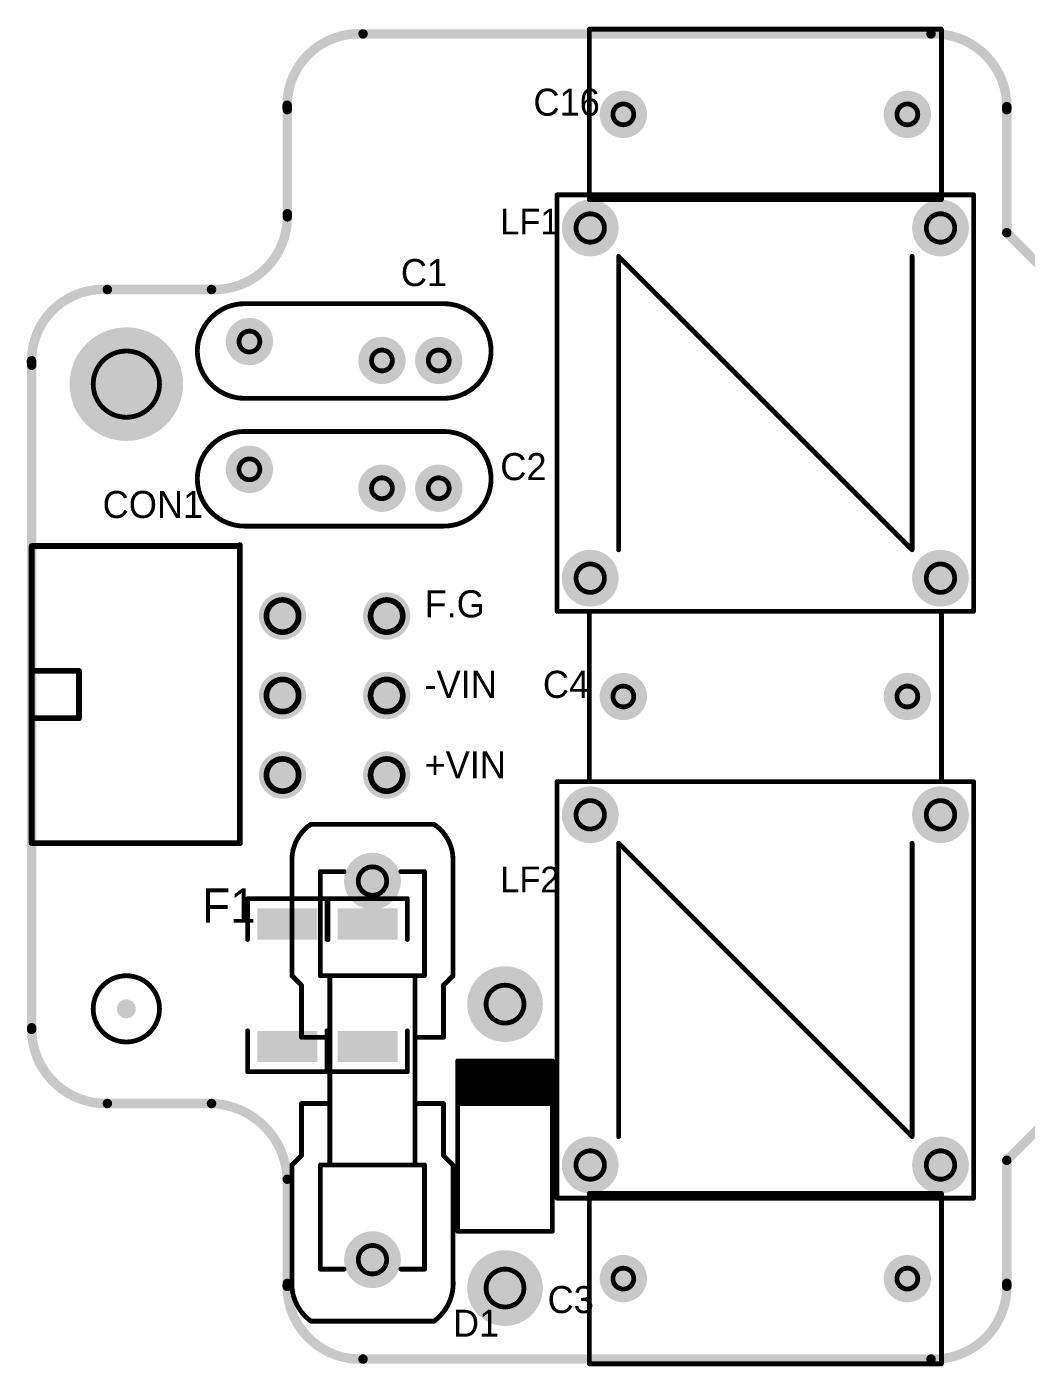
# Model space of a CAD drawing. Extents: x 0 to 220, y 0 to 70.
# Drawn here: x -0.3 to 52.5, y -0.4 to 70.4 of the extents above; entities that cross this region are included whole.
import ezdxf
from ezdxf.enums import TextEntityAlignment as Align

# ---------------------------------------------------------------- set-up
doc = ezdxf.new("R2010")
doc.units = 0
doc.header["$MEASUREMENT"] = 0
for name, color, linetype in [('BOARD_OUTLINE', 1, 'Continuous'), ('COMP_OUTLINE_TOP', 4, 'Continuous'), ('PADLAYER_BOTTOM', 6, 'Continuous'), ('PADLAYER_TOP', 5, 'Continuous'), ('TEXT_1', 3, 'Continuous'), ('TOOL_TOP', 7, 'Continuous')]:
    doc.layers.add(name, color=color, linetype=linetype)

msp = doc.modelspace()

# ---------------------------------------------------------------- linework, layer by layer
at = {"layer": 'BOARD_OUTLINE', "const_width": 0.5}
for points in [[(13.49276, 66.23365, -0.432479), (17.5, 70)], [(17.5, 70), (47.5, 70, -0.426536)], [(47.5, 70, -0.426536), (51.50337, 66.1609, -0.010472)], [(13.5, 66, -0.015491), (13.49276, 66.23365, -0.432479)], [(13.5, 60.5), (13.5, 66, -0.015491)], [(51.50337, 66.1609, -0.010472), (51.5, 66)], [(9.5, 56.5, 0.426536), (13.50337, 60.33909, 0.010472)], [(13.50337, 60.33909, 0.010472), (13.5, 60.5)], [(-0.00724, 52.73365, -0.432479), (4, 56.5)], [(4, 56.5), (9.5, 56.5, 0.426536)], [(0, 52.5, -0.01549), (-0.00724, 52.73365, -0.432479)], [(4, 13.5, -0.42036), (-0.00086, 17.41795)], [(9.5, 13.5), (4, 13.5, -0.42036)], [(13.5, 9.5, 0.396433), (9.5, 13.5)], [(51.5, 10.5), (51.5, 4, -0.010472)], [(13.5, 4), (13.5, 9.5, 0.396433)], [(13.49663, 3.83909, -0.010472), (13.5, 4)], [(51.5, 4, -0.010472), (51.50337, 3.83909, -0.426536)], [(17.5, 0, -0.426536), (13.49663, 3.83909, -0.010472)], [(51.50337, 3.83909, -0.426536), (47.5, 0)], [(47.5, 0), (17.5, 0, -0.426536)]]:
    msp.add_lwpolyline(points, format="xyb", dxfattribs=at)
at = {"layer": 'BOARD_OUTLINE', "const_width": 0.25}
for points in [[(17.375, 70, 1), (17.625, 70, 1)], [(17.375, 70, 1), (17.625, 70, 1)], [(47.375, 70, 1), (47.625, 70, 1)], [(47.375, 70, 1), (47.625, 70, 1)], [(13.36776, 66.23365, 1), (13.61776, 66.23365, 1)], [(13.36776, 66.23365, 1), (13.61776, 66.23365, 1)], [(13.375, 66, 1), (13.625, 66, 1)], [(13.375, 66, 1), (13.625, 66, 1)], [(51.375, 66, 1), (51.625, 66, 1)], [(51.375, 66, 1), (51.625, 66, 1)], [(51.37837, 66.1609, 1), (51.62837, 66.1609, 1)], [(51.37837, 66.1609, 1), (51.62837, 66.1609, 1)], [(13.375, 60.5, 1), (13.625, 60.5, 1)], [(13.375, 60.5, 1), (13.625, 60.5, 1)], [(13.37837, 60.33909, 1), (13.62837, 60.33909, 1)], [(13.37837, 60.33909, 1), (13.62837, 60.33909, 1)], [(51.375, 59.5, 1), (51.625, 59.5, 1)], [(51.375, 59.5, 1), (51.625, 59.5, 1)], [(3.875, 56.5, 1), (4.125, 56.5, 1)], [(3.875, 56.5, 1), (4.125, 56.5, 1)], [(9.375, 56.5, 1), (9.625, 56.5, 1)], [(9.375, 56.5, 1), (9.625, 56.5, 1)], [(-0.13224, 52.73365, 1), (0.11776, 52.73365, 1)], [(-0.13224, 52.73365, 1), (0.11776, 52.73365, 1)], [(-0.125, 52.5, 1), (0.125, 52.5, 1)], [(-0.125, 52.5, 1), (0.125, 52.5, 1)], [(-0.125, 17.5, 1), (0.125, 17.5, 1)], [(-0.125, 17.5, 1), (0.125, 17.5, 1)], [(-0.12586, 17.41795, 1), (0.12414, 17.41795, 1)], [(-0.12586, 17.41795, 1), (0.12414, 17.41795, 1)], [(3.875, 13.5, 1), (4.125, 13.5, 1)], [(3.875, 13.5, 1), (4.125, 13.5, 1)], [(9.375, 13.5, 1), (9.625, 13.5, 1)], [(9.375, 13.5, 1), (9.625, 13.5, 1)], [(51.375, 10.5, 1), (51.625, 10.5, 1)], [(51.375, 10.5, 1), (51.625, 10.5, 1)], [(13.375, 9.5, 1), (13.625, 9.5, 1)], [(13.375, 9.5, 1), (13.625, 9.5, 1)], [(13.375, 4, 1), (13.625, 4, 1)], [(13.375, 4, 1), (13.625, 4, 1)], [(51.375, 4, 1), (51.625, 4, 1)], [(51.375, 4, 1), (51.625, 4, 1)], [(13.37163, 3.83909, 1), (13.62163, 3.83909, 1)], [(13.37163, 3.83909, 1), (13.62163, 3.83909, 1)], [(51.37837, 3.83909, 1), (51.62837, 3.83909, 1)], [(51.37837, 3.83909, 1), (51.62837, 3.83909, 1)], [(17.375, 0, 1), (17.625, 0, 1)], [(17.375, 0, 1), (17.625, 0, 1)], [(47.375, 0, 1), (47.625, 0, 1)], [(47.375, 0, 1), (47.625, 0, 1)]]:
    msp.add_lwpolyline(points, format="xyb", close=True, dxfattribs=at)
at = {"layer": 'BOARD_OUTLINE', "const_width": 0.5}
for points in [[(51.5, 66), (51.5, 59.5)], [(51.5, 59.5), (54.5, 56.5)], [(0, 17.5), (0, 52.5)], [(-0.00086, 17.41795), (0, 17.5)], [(54.5, 13.5), (51.5, 10.5)]]:
    msp.add_lwpolyline(points, dxfattribs=at)
at = {"layer": 'COMP_OUTLINE_TOP'}
for points, const_width in [([(29.45, 70.24999), (48.05, 70.25)], 0.254), ([(29.45, 61.24999), (29.45, 70.24999)], 0.254), ([(48.05, 70.25), (48.05, 61.25)], 0.254), ([(27.75001, 61.50001), (27.75, 39.50001)], 0.254), ([(49.75001, 61.5), (27.75001, 61.50001)], 0.254), ([(49.75, 39.5), (49.75001, 61.5)], 0.254), ([(48.05, 61.25), (29.45, 61.24999)], 0.254), ([(31, 42.75001), (31.00001, 58.25001)], 0.254), ([(31.00001, 58.25001), (46.5, 42.75)], 0.254), ([(46.5, 42.75), (46.50001, 58.25)], 0.254), ([(21.75, 50.75), (11.25, 50.75)], 0.254), ([(21.75, 44), (11.25, 44)], 0.254), ([(11, 42.95), (0, 42.95)], 0.3), ([(0, 42.95), (0, 27.25)], 0.3), ([(11, 27.25), (11, 43)], 0.3), ([(27.75, 39.50001), (49.75, 39.5)], 0.254), ([(29.45, 30.5), (29.45, 39.5)], 0.254), ([(29.45, 39.5), (48.05, 39.5)], 0.254), ([(48.05, 39.5), (48.05, 30.5)], 0.254), ([(0, 33.85), (0, 36.35)], 0.3), ([(0, 36.35), (2.5, 36.35)], 0.3), ([(2.5, 36.35), (2.5, 33.85)], 0.3), ([(2.5, 33.85), (0, 33.85)], 0.3), ([(27.75001, 30.50001), (27.75, 8.50001)], 0.254), ([(49.75001, 30.5), (27.75001, 30.50001)], 0.254), ([(48.05, 30.5), (29.45, 30.5)], 0.254), ([(49.75, 8.5), (49.75001, 30.5)], 0.254), ([(0, 27.25), (11, 27.25)], 0.3), ([(31, 11.75001), (31.00001, 27.25001)], 0.254), ([(31.00001, 27.25001), (46.5, 11.75)], 0.254), ([(46.5, 11.75), (46.50001, 27.25)], 0.254), ([(13.75001, 26.25), (13.75001, 20.25)], 0.254), ([(16.50001, 25.75), (15.25001, 25.75)], 0.254), ([(15.25001, 25.75), (15.25001, 20.25)], 0.254), ([(20.75001, 25.75), (19.50001, 25.75)], 0.254), ([(20.75001, 20.25), (20.75001, 25.75)], 0.254), ([(11.4045, 22.163), (11.4045, 24.322)], 0.254), ([(11.4045, 24.322), (15.5955, 24.322)], 0.254), ([(15.5955, 24.322), (15.5955, 22.163)], 0.254), ([(15.6545, 22.163), (15.6545, 24.322)], 0.254), ([(15.6545, 24.322), (19.8455, 24.322)], 0.254), ([(19.8455, 24.322), (19.8455, 22.163)], 0.254), ([(13.75001, 20.25), (14.25, 19.75)], 0.254), ([(14.25, 19.75), (14.25, 17)], 0.254), ([(15.25001, 20.25), (15.75001, 20.25)], 0.254), ([(15.25001, 20.25), (20.75001, 20.25)], 0.254), ([(15.75001, 20.25), (15.75, 10.25)], 0.254), ([(20.25, 10.25), (20.25001, 20.25)], 0.254), ([(20.25001, 20.25), (20.75001, 20.25)], 0.254), ([(21.75, 19.75), (22.25001, 20.25)], 0.254), ([(21.75, 17), (21.75, 19.75)], 0.254), ([(11.4045, 17.337), (11.4045, 15.178)], 0.254), ([(14.25, 17), (15.75, 17)], 0.254), ([(15.5955, 15.178), (15.5955, 17.337)], 0.254), ([(15.6545, 17.337), (15.6545, 15.178)], 0.254), ([(19.8455, 15.178), (19.8455, 17.337)], 0.254), ([(20.25, 17), (21.75, 17)], 0.254), ([(22.5, 6.75), (22.5, 15.75)], 0.254), ([(22.5, 15.75), (27.5, 15.75)], 0.254), ([(22.5, 15.75), (22.5, 15.5)], 0.254), ([(27.5, 15.75), (22.5, 15.75)], 0.254), ([(22.5, 15.5), (27.5, 15.5)], 0.254), ([(22.5, 15.5), (22.5, 15.25)], 0.254), ([(27.5, 15.5), (22.5, 15.5)], 0.254), ([(27.5, 15.75), (27.5, 6.75)], 0.254), ([(27.5, 15.5), (27.5, 15.75)], 0.254), ([(27.5, 15.25), (27.5, 15.5)], 0.254), ([(11.4045, 15.178), (15.5955, 15.178)], 0.254), ([(15.6545, 15.178), (19.8455, 15.178)], 0.254), ([(22.5, 15.25), (27.5, 15.25)], 0.254), ([(22.5, 15.25), (22.5, 15)], 0.254), ([(27.5, 15.25), (22.5, 15.25)], 0.254), ([(22.5, 15), (27.5, 15)], 0.254), ([(22.5, 15), (22.5, 14.75)], 0.254), ([(27.5, 15), (22.5, 15)], 0.254), ([(22.5, 14.75), (27.5, 14.75)], 0.254), ([(22.5, 14.75), (22.5, 14.5)], 0.254), ([(27.5, 14.75), (22.5, 14.75)], 0.254), ([(27.5, 15), (27.5, 15.25)], 0.254), ([(27.5, 14.75), (27.5, 15)], 0.254), ([(27.5, 14.5), (27.5, 14.75)], 0.254), ([(22.5, 14.5), (27.5, 14.5)], 0.254), ([(22.5, 14.5), (22.5, 14.25)], 0.254), ([(27.5, 14.5), (22.5, 14.5)], 0.254), ([(22.5, 14.25), (27.5, 14.25)], 0.254), ([(22.5, 14.25), (22.5, 14)], 0.254), ([(27.5, 14.25), (22.5, 14.25)], 0.254), ([(27.5, 14.25), (27.5, 14.5)], 0.254), ([(27.5, 14), (27.5, 14.25)], 0.254), ([(15.75, 13.5), (14.25, 13.5)], 0.254), ([(14.25, 13.5), (14.25, 10.75)], 0.254), ([(21.75, 13.5), (20.25, 13.5)], 0.254), ([(21.75, 10.75), (21.75, 13.5)], 0.254), ([(22.5, 14), (27.5, 14)], 0.254), ([(22.5, 14), (22.5, 13.75)], 0.254), ([(27.5, 14), (22.5, 14)], 0.254), ([(22.5, 13.75), (27.5, 13.75)], 0.254), ([(22.5, 13.75), (22.5, 13.5)], 0.254), ([(27.5, 13.75), (22.5, 13.75)], 0.254), ([(22.5, 13.5), (27.5, 13.5)], 0.254), ([(27.5, 13.75), (27.5, 14)], 0.254), ([(27.5, 13.5), (27.5, 13.75)], 0.254), ([(14.25, 10.75), (13.75, 10.25)], 0.254), ([(22.25, 10.25), (21.75, 10.75)], 0.254), ([(15.75, 10.25), (15.25, 10.25)], 0.254), ([(15.25, 10.25), (15.25, 4.75)], 0.254), ([(15.25, 10.25), (20.75, 10.25)], 0.254), ([(20.75, 10.25), (20.25, 10.25)], 0.254), ([(20.75, 4.75), (20.75, 10.25)], 0.254), ([(22.25, 4.25), (22.25, 10.25)], 0.254), ([(27.75, 8.50001), (49.75, 8.5)], 0.254), ([(29.45, 8.74999), (48.05, 8.75)], 0.254), ([(29.45, -0.25001), (29.45, 8.74999)], 0.254), ([(48.05, 8.75), (48.05, -0.25)], 0.254), ([(27.5, 6.75), (22.5, 6.75)], 0.254), ([(15.25, 4.75), (16.5, 4.75)], 0.254), ([(19.5, 4.75), (20.75, 4.75)], 0.254), ([(48.05, -0.25), (29.45, -0.25001)], 0.254)]:
    msp.add_lwpolyline(points, dxfattribs=dict(at, const_width=const_width))
for points, const_width in [([(29.3865, 70.24999, 1), (29.5135, 70.24999, 1)], 0.127), ([(29.3865, 70.24999, 1), (29.5135, 70.24999, 1)], 0.127), ([(47.9865, 70.25, 1), (48.1135, 70.25, 1)], 0.127), ([(47.9865, 70.25, 1), (48.1135, 70.25, 1)], 0.127), ([(27.68651, 61.50001, 1), (27.81351, 61.50001, 1)], 0.127), ([(27.68651, 61.50001, 1), (27.81351, 61.50001, 1)], 0.127), ([(49.68651, 61.5, 1), (49.81351, 61.5, 1)], 0.127), ([(49.68651, 61.5, 1), (49.81351, 61.5, 1)], 0.127), ([(29.3865, 61.24999, 1), (29.5135, 61.24999, 1)], 0.127), ([(29.3865, 61.24999, 1), (29.5135, 61.24999, 1)], 0.127), ([(47.9865, 61.25, 1), (48.1135, 61.25, 1)], 0.127), ([(47.9865, 61.25, 1), (48.1135, 61.25, 1)], 0.127), ([(30.93651, 58.25001, 1), (31.06351, 58.25001, 1)], 0.127), ([(30.93651, 58.25001, 1), (31.06351, 58.25001, 1)], 0.127), ([(46.43651, 58.25, 1), (46.56351, 58.25, 1)], 0.127), ([(11.1865, 55.75, 1), (11.3135, 55.75, 1)], 0.127), ([(11.1865, 55.75, 1), (11.3135, 55.75, 1)], 0.127), ([(21.6865, 55.75, 1), (21.8135, 55.75, 1)], 0.127), ([(21.6865, 55.75, 1), (21.8135, 55.75, 1)], 0.127), ([(8.6865, 53.25, 1), (8.8135, 53.25, 1)], 0.127), ([(8.6865, 53.25, 1), (8.8135, 53.25, 1)], 0.127), ([(24.19962, 53.25, 1), (24.32662, 53.25, 1)], 0.127), ([(24.19962, 53.25, 1), (24.32662, 53.25, 1)], 0.127), ([(11.1865, 50.75, 1), (11.3135, 50.75, 1)], 0.127), ([(11.1865, 50.75, 1), (11.3135, 50.75, 1)], 0.127), ([(21.6865, 50.75, 1), (21.8135, 50.75, 1)], 0.127), ([(21.6865, 50.75, 1), (21.8135, 50.75, 1)], 0.127), ([(11.1865, 49, 1), (11.3135, 49, 1)], 0.127), ([(11.1865, 49, 1), (11.3135, 49, 1)], 0.127), ([(21.6865, 49, 1), (21.8135, 49, 1)], 0.127), ([(21.6865, 49, 1), (21.8135, 49, 1)], 0.127), ([(8.6865, 46.5, 1), (8.8135, 46.5, 1)], 0.127), ([(8.6865, 46.5, 1), (8.8135, 46.5, 1)], 0.127), ([(24.19962, 46.5, 1), (24.32662, 46.5, 1)], 0.127), ([(24.19962, 46.5, 1), (24.32662, 46.5, 1)], 0.127), ([(11.1865, 44, 1), (11.3135, 44, 1)], 0.127), ([(11.1865, 44, 1), (11.3135, 44, 1)], 0.127), ([(21.6865, 44, 1), (21.8135, 44, 1)], 0.127), ([(21.6865, 44, 1), (21.8135, 44, 1)], 0.127), ([(-0.075, 42.95, 1), (0.075, 42.95, 1)], 0.15), ([(-0.075, 42.95, 1), (0.075, 42.95, 1)], 0.15), ([(10.925, 43, 1), (11.075, 43, 1)], 0.15), ([(10.925, 42.95, 1), (11.075, 42.95, 1)], 0.15), ([(30.9365, 42.75001, 1), (31.0635, 42.75001, 1)], 0.127), ([(46.4365, 42.75, 1), (46.5635, 42.75, 1)], 0.127), ([(46.4365, 42.75, 1), (46.5635, 42.75, 1)], 0.127), ([(27.6865, 39.50001, 1), (27.8135, 39.50001, 1)], 0.127), ([(27.6865, 39.50001, 1), (27.8135, 39.50001, 1)], 0.127), ([(29.3865, 39.5, 1), (29.5135, 39.5, 1)], 0.127), ([(29.3865, 39.5, 1), (29.5135, 39.5, 1)], 0.127), ([(47.9865, 39.5, 1), (48.1135, 39.5, 1)], 0.127), ([(47.9865, 39.5, 1), (48.1135, 39.5, 1)], 0.127), ([(49.6865, 39.5, 1), (49.8135, 39.5, 1)], 0.127), ([(49.6865, 39.5, 1), (49.8135, 39.5, 1)], 0.127), ([(-0.075, 36.35, 1), (0.075, 36.35, 1)], 0.15), ([(-0.075, 36.35, 1), (0.075, 36.35, 1)], 0.15), ([(2.425, 36.35, 1), (2.575, 36.35, 1)], 0.15), ([(2.425, 36.35, 1), (2.575, 36.35, 1)], 0.15), ([(-0.075, 33.85, 1), (0.075, 33.85, 1)], 0.15), ([(-0.075, 33.85, 1), (0.075, 33.85, 1)], 0.15), ([(2.425, 33.85, 1), (2.575, 33.85, 1)], 0.15), ([(2.425, 33.85, 1), (2.575, 33.85, 1)], 0.15), ([(27.68651, 30.50001, 1), (27.81351, 30.50001, 1)], 0.127), ([(27.68651, 30.50001, 1), (27.81351, 30.50001, 1)], 0.127), ([(29.3865, 30.5, 1), (29.5135, 30.5, 1)], 0.127), ([(29.3865, 30.5, 1), (29.5135, 30.5, 1)], 0.127), ([(47.9865, 30.5, 1), (48.1135, 30.5, 1)], 0.127), ([(47.9865, 30.5, 1), (48.1135, 30.5, 1)], 0.127), ([(49.68651, 30.5, 1), (49.81351, 30.5, 1)], 0.127), ([(49.68651, 30.5, 1), (49.81351, 30.5, 1)], 0.127), ([(14.68651, 28.25, 1), (14.81351, 28.25, 1)], 0.127), ([(14.68651, 28.25, 1), (14.81351, 28.25, 1)], 0.127), ([(21.18651, 28.25, 1), (21.31351, 28.25, 1)], 0.127), ([(21.18651, 28.25, 1), (21.31351, 28.25, 1)], 0.127), ([(-0.075, 27.25, 1), (0.075, 27.25, 1)], 0.15), ([(-0.075, 27.25, 1), (0.075, 27.25, 1)], 0.15), ([(10.925, 27.25, 1), (11.075, 27.25, 1)], 0.15), ([(10.925, 27.25, 1), (11.075, 27.25, 1)], 0.15), ([(30.93651, 27.25001, 1), (31.06351, 27.25001, 1)], 0.127), ([(30.93651, 27.25001, 1), (31.06351, 27.25001, 1)], 0.127), ([(46.43651, 27.25, 1), (46.56351, 27.25, 1)], 0.127), ([(13.68651, 26.25, 1), (13.81351, 26.25, 1)], 0.127), ([(13.68651, 26.25, 1), (13.81351, 26.25, 1)], 0.127), ([(22.18651, 26.25, 1), (22.31351, 26.25, 1)], 0.127), ([(22.18651, 26.25, 1), (22.31351, 26.25, 1)], 0.127), ([(15.18651, 25.75, 1), (15.31351, 25.75, 1)], 0.127), ([(15.18651, 25.75, 1), (15.31351, 25.75, 1)], 0.127), ([(16.43651, 25.75, 1), (16.56351, 25.75, 1)], 0.127), ([(19.43651, 25.75, 1), (19.56351, 25.75, 1)], 0.127), ([(20.68651, 25.75, 1), (20.81351, 25.75, 1)], 0.127), ([(20.68651, 25.75, 1), (20.81351, 25.75, 1)], 0.127), ([(11.341, 24.322, 1), (11.468, 24.322, 1)], 0.127), ([(11.341, 24.322, 1), (11.468, 24.322, 1)], 0.127), ([(15.532, 24.322, 1), (15.659, 24.322, 1)], 0.127), ([(15.532, 24.322, 1), (15.659, 24.322, 1)], 0.127), ([(15.591, 24.322, 1), (15.718, 24.322, 1)], 0.127), ([(15.591, 24.322, 1), (15.718, 24.322, 1)], 0.127), ([(19.782, 24.322, 1), (19.909, 24.322, 1)], 0.127), ([(19.782, 24.322, 1), (19.909, 24.322, 1)], 0.127), ([(11.341, 22.163, 1), (11.468, 22.163, 1)], 0.127), ([(15.532, 22.163, 1), (15.659, 22.163, 1)], 0.127), ([(15.591, 22.163, 1), (15.718, 22.163, 1)], 0.127), ([(19.782, 22.163, 1), (19.909, 22.163, 1)], 0.127), ([(13.68651, 20.25, 1), (13.81351, 20.25, 1)], 0.127), ([(13.68651, 20.25, 1), (13.81351, 20.25, 1)], 0.127), ([(14.1865, 19.75, 1), (14.3135, 19.75, 1)], 0.127), ([(14.1865, 19.75, 1), (14.3135, 19.75, 1)], 0.127), ([(15.18651, 20.25, 1), (15.31351, 20.25, 1)], 0.127), ([(15.18651, 20.25, 1), (15.31351, 20.25, 1)], 0.127), ([(15.18651, 20.25, 1), (15.31351, 20.25, 1)], 0.127), ([(15.68651, 20.25, 1), (15.81351, 20.25, 1)], 0.127), ([(15.68651, 20.25, 1), (15.81351, 20.25, 1)], 0.127), ([(20.18651, 20.25, 1), (20.31351, 20.25, 1)], 0.127), ([(20.18651, 20.25, 1), (20.31351, 20.25, 1)], 0.127), ([(20.68651, 20.25, 1), (20.81351, 20.25, 1)], 0.127), ([(20.68651, 20.25, 1), (20.81351, 20.25, 1)], 0.127), ([(20.68651, 20.25, 1), (20.81351, 20.25, 1)], 0.127), ([(21.6865, 19.75, 1), (21.8135, 19.75, 1)], 0.127), ([(21.6865, 19.75, 1), (21.8135, 19.75, 1)], 0.127), ([(22.18651, 20.25, 1), (22.31351, 20.25, 1)], 0.127), ([(22.18651, 20.25, 1), (22.31351, 20.25, 1)], 0.127), ([(11.341, 17.337, 1), (11.468, 17.337, 1)], 0.127), ([(14.1865, 17, 1), (14.3135, 17, 1)], 0.127), ([(14.1865, 17, 1), (14.3135, 17, 1)], 0.127), ([(15.532, 17.337, 1), (15.659, 17.337, 1)], 0.127), ([(15.591, 17.337, 1), (15.718, 17.337, 1)], 0.127), ([(15.6865, 17, 1), (15.8135, 17, 1)], 0.127), ([(19.782, 17.337, 1), (19.909, 17.337, 1)], 0.127), ([(20.1865, 17, 1), (20.3135, 17, 1)], 0.127), ([(21.6865, 17, 1), (21.8135, 17, 1)], 0.127), ([(21.6865, 17, 1), (21.8135, 17, 1)], 0.127), ([(22.4365, 15.75, 1), (22.5635, 15.75, 1)], 0.127), ([(22.4365, 15.75, 1), (22.5635, 15.75, 1)], 0.127), ([(22.4365, 15.75, 1), (22.5635, 15.75, 1)], 0.127), ([(22.4365, 15.75, 1), (22.5635, 15.75, 1)], 0.127), ([(22.4365, 15.5, 1), (22.5635, 15.5, 1)], 0.127), ([(22.4365, 15.5, 1), (22.5635, 15.5, 1)], 0.127), ([(22.4365, 15.5, 1), (22.5635, 15.5, 1)], 0.127), ([(22.4365, 15.5, 1), (22.5635, 15.5, 1)], 0.127), ([(27.4365, 15.75, 1), (27.5635, 15.75, 1)], 0.127), ([(27.4365, 15.75, 1), (27.5635, 15.75, 1)], 0.127), ([(27.4365, 15.75, 1), (27.5635, 15.75, 1)], 0.127), ([(27.4365, 15.75, 1), (27.5635, 15.75, 1)], 0.127), ([(27.4365, 15.5, 1), (27.5635, 15.5, 1)], 0.127), ([(27.4365, 15.5, 1), (27.5635, 15.5, 1)], 0.127), ([(27.4365, 15.5, 1), (27.5635, 15.5, 1)], 0.127), ([(27.4365, 15.5, 1), (27.5635, 15.5, 1)], 0.127), ([(11.341, 15.178, 1), (11.468, 15.178, 1)], 0.127), ([(11.341, 15.178, 1), (11.468, 15.178, 1)], 0.127), ([(15.532, 15.178, 1), (15.659, 15.178, 1)], 0.127), ([(15.532, 15.178, 1), (15.659, 15.178, 1)], 0.127), ([(15.591, 15.178, 1), (15.718, 15.178, 1)], 0.127), ([(15.591, 15.178, 1), (15.718, 15.178, 1)], 0.127), ([(19.782, 15.178, 1), (19.909, 15.178, 1)], 0.127), ([(19.782, 15.178, 1), (19.909, 15.178, 1)], 0.127), ([(22.4365, 15.25, 1), (22.5635, 15.25, 1)], 0.127), ([(22.4365, 15.25, 1), (22.5635, 15.25, 1)], 0.127), ([(22.4365, 15.25, 1), (22.5635, 15.25, 1)], 0.127), ([(22.4365, 15.25, 1), (22.5635, 15.25, 1)], 0.127), ([(22.4365, 15, 1), (22.5635, 15, 1)], 0.127), ([(22.4365, 15, 1), (22.5635, 15, 1)], 0.127), ([(22.4365, 15, 1), (22.5635, 15, 1)], 0.127), ([(22.4365, 15, 1), (22.5635, 15, 1)], 0.127), ([(22.4365, 14.75, 1), (22.5635, 14.75, 1)], 0.127), ([(22.4365, 14.75, 1), (22.5635, 14.75, 1)], 0.127), ([(22.4365, 14.75, 1), (22.5635, 14.75, 1)], 0.127), ([(22.4365, 14.75, 1), (22.5635, 14.75, 1)], 0.127), ([(27.4365, 15.25, 1), (27.5635, 15.25, 1)], 0.127), ([(27.4365, 15.25, 1), (27.5635, 15.25, 1)], 0.127), ([(27.4365, 15.25, 1), (27.5635, 15.25, 1)], 0.127), ([(27.4365, 15.25, 1), (27.5635, 15.25, 1)], 0.127), ([(27.4365, 15, 1), (27.5635, 15, 1)], 0.127), ([(27.4365, 15, 1), (27.5635, 15, 1)], 0.127), ([(27.4365, 15, 1), (27.5635, 15, 1)], 0.127), ([(27.4365, 15, 1), (27.5635, 15, 1)], 0.127), ([(27.4365, 14.75, 1), (27.5635, 14.75, 1)], 0.127), ([(27.4365, 14.75, 1), (27.5635, 14.75, 1)], 0.127), ([(27.4365, 14.75, 1), (27.5635, 14.75, 1)], 0.127), ([(27.4365, 14.75, 1), (27.5635, 14.75, 1)], 0.127), ([(22.4365, 14.5, 1), (22.5635, 14.5, 1)], 0.127), ([(22.4365, 14.5, 1), (22.5635, 14.5, 1)], 0.127), ([(22.4365, 14.5, 1), (22.5635, 14.5, 1)], 0.127), ([(22.4365, 14.5, 1), (22.5635, 14.5, 1)], 0.127), ([(22.4365, 14.25, 1), (22.5635, 14.25, 1)], 0.127), ([(22.4365, 14.25, 1), (22.5635, 14.25, 1)], 0.127), ([(22.4365, 14.25, 1), (22.5635, 14.25, 1)], 0.127), ([(22.4365, 14.25, 1), (22.5635, 14.25, 1)], 0.127), ([(27.4365, 14.5, 1), (27.5635, 14.5, 1)], 0.127), ([(27.4365, 14.5, 1), (27.5635, 14.5, 1)], 0.127), ([(27.4365, 14.5, 1), (27.5635, 14.5, 1)], 0.127), ([(27.4365, 14.5, 1), (27.5635, 14.5, 1)], 0.127), ([(27.4365, 14.25, 1), (27.5635, 14.25, 1)], 0.127), ([(27.4365, 14.25, 1), (27.5635, 14.25, 1)], 0.127), ([(27.4365, 14.25, 1), (27.5635, 14.25, 1)], 0.127), ([(27.4365, 14.25, 1), (27.5635, 14.25, 1)], 0.127), ([(14.1865, 13.5, 1), (14.3135, 13.5, 1)], 0.127), ([(14.1865, 13.5, 1), (14.3135, 13.5, 1)], 0.127), ([(15.6865, 13.5, 1), (15.8135, 13.5, 1)], 0.127), ([(20.1865, 13.5, 1), (20.3135, 13.5, 1)], 0.127), ([(21.6865, 13.5, 1), (21.8135, 13.5, 1)], 0.127), ([(21.6865, 13.5, 1), (21.8135, 13.5, 1)], 0.127), ([(22.4365, 14, 1), (22.5635, 14, 1)], 0.127), ([(22.4365, 14, 1), (22.5635, 14, 1)], 0.127), ([(22.4365, 14, 1), (22.5635, 14, 1)], 0.127), ([(22.4365, 14, 1), (22.5635, 14, 1)], 0.127), ([(22.4365, 13.75, 1), (22.5635, 13.75, 1)], 0.127), ([(22.4365, 13.75, 1), (22.5635, 13.75, 1)], 0.127), ([(22.4365, 13.75, 1), (22.5635, 13.75, 1)], 0.127), ([(22.4365, 13.75, 1), (22.5635, 13.75, 1)], 0.127), ([(22.4365, 13.5, 1), (22.5635, 13.5, 1)], 0.127), ([(22.4365, 13.5, 1), (22.5635, 13.5, 1)], 0.127), ([(27.4365, 14, 1), (27.5635, 14, 1)], 0.127), ([(27.4365, 14, 1), (27.5635, 14, 1)], 0.127), ([(27.4365, 14, 1), (27.5635, 14, 1)], 0.127), ([(27.4365, 14, 1), (27.5635, 14, 1)], 0.127), ([(27.4365, 13.75, 1), (27.5635, 13.75, 1)], 0.127), ([(27.4365, 13.75, 1), (27.5635, 13.75, 1)], 0.127), ([(27.4365, 13.75, 1), (27.5635, 13.75, 1)], 0.127), ([(27.4365, 13.75, 1), (27.5635, 13.75, 1)], 0.127), ([(27.4365, 13.5, 1), (27.5635, 13.5, 1)], 0.127), ([(27.4365, 13.5, 1), (27.5635, 13.5, 1)], 0.127), ([(30.9365, 11.75001, 1), (31.0635, 11.75001, 1)], 0.127), ([(46.4365, 11.75, 1), (46.5635, 11.75, 1)], 0.127), ([(46.4365, 11.75, 1), (46.5635, 11.75, 1)], 0.127), ([(14.1865, 10.75, 1), (14.3135, 10.75, 1)], 0.127), ([(14.1865, 10.75, 1), (14.3135, 10.75, 1)], 0.127), ([(21.6865, 10.75, 1), (21.8135, 10.75, 1)], 0.127), ([(21.6865, 10.75, 1), (21.8135, 10.75, 1)], 0.127), ([(13.6865, 10.25, 1), (13.8135, 10.25, 1)], 0.127), ([(13.6865, 10.25, 1), (13.8135, 10.25, 1)], 0.127), ([(15.1865, 10.25, 1), (15.3135, 10.25, 1)], 0.127), ([(15.1865, 10.25, 1), (15.3135, 10.25, 1)], 0.127), ([(15.1865, 10.25, 1), (15.3135, 10.25, 1)], 0.127), ([(15.6865, 10.25, 1), (15.8135, 10.25, 1)], 0.127), ([(15.6865, 10.25, 1), (15.8135, 10.25, 1)], 0.127), ([(20.1865, 10.25, 1), (20.3135, 10.25, 1)], 0.127), ([(20.1865, 10.25, 1), (20.3135, 10.25, 1)], 0.127), ([(20.6865, 10.25, 1), (20.8135, 10.25, 1)], 0.127), ([(20.6865, 10.25, 1), (20.8135, 10.25, 1)], 0.127), ([(20.6865, 10.25, 1), (20.8135, 10.25, 1)], 0.127), ([(22.1865, 10.25, 1), (22.3135, 10.25, 1)], 0.127), ([(22.1865, 10.25, 1), (22.3135, 10.25, 1)], 0.127), ([(27.6865, 8.50001, 1), (27.8135, 8.50001, 1)], 0.127), ([(27.6865, 8.50001, 1), (27.8135, 8.50001, 1)], 0.127), ([(29.3865, 8.74999, 1), (29.5135, 8.74999, 1)], 0.127), ([(29.3865, 8.74999, 1), (29.5135, 8.74999, 1)], 0.127), ([(47.9865, 8.75, 1), (48.1135, 8.75, 1)], 0.127), ([(47.9865, 8.75, 1), (48.1135, 8.75, 1)], 0.127), ([(49.6865, 8.5, 1), (49.8135, 8.5, 1)], 0.127), ([(49.6865, 8.5, 1), (49.8135, 8.5, 1)], 0.127), ([(22.4365, 6.75, 1), (22.5635, 6.75, 1)], 0.127), ([(22.4365, 6.75, 1), (22.5635, 6.75, 1)], 0.127), ([(27.4365, 6.75, 1), (27.5635, 6.75, 1)], 0.127), ([(27.4365, 6.75, 1), (27.5635, 6.75, 1)], 0.127), ([(13.6865, 4.25, 1), (13.8135, 4.25, 1)], 0.127), ([(13.6865, 4.25, 1), (13.8135, 4.25, 1)], 0.127), ([(15.1865, 4.75, 1), (15.3135, 4.75, 1)], 0.127), ([(15.1865, 4.75, 1), (15.3135, 4.75, 1)], 0.127), ([(16.4365, 4.75, 1), (16.5635, 4.75, 1)], 0.127), ([(19.4365, 4.75, 1), (19.5635, 4.75, 1)], 0.127), ([(20.6865, 4.75, 1), (20.8135, 4.75, 1)], 0.127), ([(20.6865, 4.75, 1), (20.8135, 4.75, 1)], 0.127), ([(22.1865, 4.25, 1), (22.3135, 4.25, 1)], 0.127), ([(22.1865, 4.25, 1), (22.3135, 4.25, 1)], 0.127), ([(14.6865, 2, 1), (14.8135, 2, 1)], 0.127), ([(14.6865, 2, 1), (14.8135, 2, 1)], 0.127), ([(21.1865, 2, 1), (21.3135, 2, 1)], 0.127), ([(21.1865, 2, 1), (21.3135, 2, 1)], 0.127), ([(29.3865, -0.25001, 1), (29.5135, -0.25001, 1)], 0.127), ([(29.3865, -0.25001, 1), (29.5135, -0.25001, 1)], 0.127), ([(47.9865, -0.25, 1), (48.1135, -0.25, 1)], 0.127), ([(47.9865, -0.25, 1), (48.1135, -0.25, 1)], 0.127)]:
    msp.add_lwpolyline(points, format="xyb", close=True, dxfattribs=dict(at, const_width=const_width))
at = {"layer": 'COMP_OUTLINE_TOP', "const_width": 0.254}
for points in [[(8.75, 53.25, -0.414214), (11.25, 55.75)], [(11.25, 55.75), (21.75, 55.75, -0.415748)], [(21.75, 55.75, -0.415748), (24.26312, 53.25, -0.415748)], [(11.25, 50.75, -0.414214), (8.75, 53.25, -0.414214)], [(24.26312, 53.25, -0.415748), (21.75, 50.75)], [(8.75, 46.5, -0.414214), (11.25, 49)], [(11.25, 49), (21.75, 49, -0.415748)], [(21.75, 49, -0.415748), (24.26312, 46.5, -0.415748)], [(11.25, 44, -0.414214), (8.75, 46.5, -0.414214)], [(24.26312, 46.5, -0.415748), (21.75, 44)], [(14.75001, 28.25, 0.265145), (13.75001, 26.25)], [(21.25001, 28.25), (14.75001, 28.25, 0.265145)], [(22.25001, 26.25, 0.265145), (21.25001, 28.25)], [(22.25001, 20.25), (22.25001, 26.25, 0.265145)], [(13.75, 10.25), (13.75, 4.25, 0.265565)], [(13.75, 4.25, 0.265565), (14.75, 2)], [(21.25, 2, 0.265565), (22.25, 4.25)], [(14.75, 2), (21.25, 2, 0.265565)]]:
    msp.add_lwpolyline(points, format="xyb", dxfattribs=at)
at = {"layer": 'PADLAYER_BOTTOM'}
for points, const_width in [([(30.625, 65.75, 1), (31.875, 65.75, 1)], 1.25), ([(45.625, 65.75, 1), (46.875, 65.75, 1)], 1.25), ([(28.75001, 59.75001, 1), (30.25001, 59.75001, 1)], 1.5), ([(47.25001, 59.75, 1), (48.75001, 59.75, 1)], 1.5), ([(3.5, 51.5, 1), (6.5, 51.5, 1)], 3), ([(10.875, 53.75, 1), (12.125, 53.75, 1)], 1.25), ([(17.875, 52.75, 1), (19.125, 52.75, 1)], 1.25), ([(20.875, 52.75, 1), (22.125, 52.75, 1)], 1.25), ([(10.875, 47, 1), (12.125, 47, 1)], 1.25), ([(17.875, 46, 1), (19.125, 46, 1)], 1.25), ([(20.875, 46, 1), (22.125, 46, 1)], 1.25), ([(28.75, 41.25001, 1), (30.25, 41.25001, 1)], 1.5), ([(47.25, 41.25, 1), (48.75, 41.25, 1)], 1.5), ([(12.625, 39.25, 1), (13.875, 39.25, 1)], 1.25), ([(18.125, 39.25, 1), (19.375, 39.25, 1)], 1.25), ([(12.625, 35.05, 1), (13.875, 35.05, 1)], 1.25), ([(18.125, 35.05, 1), (19.375, 35.05, 1)], 1.25), ([(30.625, 35, 1), (31.875, 35, 1)], 1.25), ([(45.625, 35, 1), (46.875, 35, 1)], 1.25), ([(12.625, 30.85, 1), (13.875, 30.85, 1)], 1.25), ([(18.125, 30.85, 1), (19.375, 30.85, 1)], 1.25), ([(28.75001, 28.75001, 1), (30.25001, 28.75001, 1)], 1.5), ([(47.25001, 28.75, 1), (48.75001, 28.75, 1)], 1.5), ([(17.25001, 25.25, 1), (18.75001, 25.25, 1)], 1.5), ([(24, 18.75, 1), (26, 18.75, 1)], 2), ([(4.75, 18.5, 1), (5.25, 18.5, 1)], 0.5), ([(28.75, 10.25001, 1), (30.25, 10.25001, 1)], 1.5), ([(47.25, 10.25, 1), (48.75, 10.25, 1)], 1.5), ([(17.25, 5.25, 1), (18.75, 5.25, 1)], 1.5), ([(24, 3.75, 1), (26, 3.75, 1)], 2), ([(30.625, 4.25, 1), (31.875, 4.25, 1)], 1.25), ([(45.625, 4.25, 1), (46.875, 4.25, 1)], 1.25)]:
    msp.add_lwpolyline(points, format="xyb", close=True, dxfattribs=dict(at, const_width=const_width))
at = {"layer": 'PADLAYER_TOP'}
for points, const_width in [([(30.625, 65.75, 1), (31.875, 65.75, 1)], 1.25), ([(45.625, 65.75, 1), (46.875, 65.75, 1)], 1.25), ([(28.75001, 59.75001, 1), (30.25001, 59.75001, 1)], 1.5), ([(47.25001, 59.75, 1), (48.75001, 59.75, 1)], 1.5), ([(3.5, 51.5, 1), (6.5, 51.5, 1)], 3), ([(10.875, 53.75, 1), (12.125, 53.75, 1)], 1.25), ([(17.875, 52.75, 1), (19.125, 52.75, 1)], 1.25), ([(20.875, 52.75, 1), (22.125, 52.75, 1)], 1.25), ([(10.875, 47, 1), (12.125, 47, 1)], 1.25), ([(17.875, 46, 1), (19.125, 46, 1)], 1.25), ([(20.875, 46, 1), (22.125, 46, 1)], 1.25), ([(28.75, 41.25001, 1), (30.25, 41.25001, 1)], 1.5), ([(47.25, 41.25, 1), (48.75, 41.25, 1)], 1.5), ([(12.625, 39.25, 1), (13.875, 39.25, 1)], 1.25), ([(18.125, 39.25, 1), (19.375, 39.25, 1)], 1.25), ([(12.625, 35.05, 1), (13.875, 35.05, 1)], 1.25), ([(18.125, 35.05, 1), (19.375, 35.05, 1)], 1.25), ([(30.625, 35, 1), (31.875, 35, 1)], 1.25), ([(45.625, 35, 1), (46.875, 35, 1)], 1.25), ([(12.625, 30.85, 1), (13.875, 30.85, 1)], 1.25), ([(18.125, 30.85, 1), (19.375, 30.85, 1)], 1.25), ([(28.75001, 28.75001, 1), (30.25001, 28.75001, 1)], 1.5), ([(47.25001, 28.75, 1), (48.75001, 28.75, 1)], 1.5), ([(17.25001, 25.25, 1), (18.75001, 25.25, 1)], 1.5), ([(24, 18.75, 1), (26, 18.75, 1)], 2), ([(4.75, 18.5, 1), (5.25, 18.5, 1)], 0.5), ([(28.75, 10.25001, 1), (30.25, 10.25001, 1)], 1.5), ([(47.25, 10.25, 1), (48.75, 10.25, 1)], 1.5), ([(17.25, 5.25, 1), (18.75, 5.25, 1)], 1.5), ([(24, 3.75, 1), (26, 3.75, 1)], 2), ([(30.625, 4.25, 1), (31.875, 4.25, 1)], 1.25), ([(45.625, 4.25, 1), (46.875, 4.25, 1)], 1.25)]:
    msp.add_lwpolyline(points, format="xyb", close=True, dxfattribs=dict(at, const_width=const_width))
for points in [[(15.0875, 23.814), (11.9125, 23.814), (15.0875, 22.163), (11.9125, 22.163)], [(19.3375, 23.814), (16.1625, 23.814), (19.3375, 22.163), (16.1625, 22.163)], [(15.0875, 17.337), (11.9125, 17.337), (15.0875, 15.686), (11.9125, 15.686)], [(19.3375, 17.337), (16.1625, 17.337), (19.3375, 15.686), (16.1625, 15.686)]]:
    msp.add_solid(points, dxfattribs=at)
at = {"layer": 'TOOL_TOP'}
for points, const_width in [([(30.7, 65.75, 1), (31.8, 65.75, 1), (30.7, 65.75)], 0.254), ([(45.7, 65.75, 1), (46.8, 65.75, 1), (45.7, 65.75)], 0.254), ([(28.75001, 59.75001, 1), (30.25001, 59.75001, 1), (28.75001, 59.75001)], 0.254), ([(47.25001, 59.75, 1), (48.75001, 59.75, 1), (47.25001, 59.75)], 0.254), ([(10.95, 53.75, 1), (12.05, 53.75, 1), (10.95, 53.75)], 0.254), ([(3.25, 51.5, 1), (6.75, 51.5, 1), (3.25, 51.5)], 0.254), ([(17.95, 52.75, 1), (19.05, 52.75, 1), (17.95, 52.75)], 0.254), ([(20.95, 52.75, 1), (22.05, 52.75, 1), (20.95, 52.75)], 0.254), ([(10.95, 47, 1), (12.05, 47, 1), (10.95, 47)], 0.254), ([(17.95, 46, 1), (19.05, 46, 1), (17.95, 46)], 0.254), ([(20.95, 46, 1), (22.05, 46, 1), (20.95, 46)], 0.254), ([(28.75, 41.25001, 1), (30.25, 41.25001, 1), (28.75, 41.25001)], 0.254), ([(47.25, 41.25, 1), (48.75, 41.25, 1), (47.25, 41.25)], 0.254), ([(12.4, 39.25, 1), (14.1, 39.25, 1), (12.4, 39.25)], 0.3), ([(17.9, 39.25, 1), (19.6, 39.25, 1), (17.9, 39.25)], 0.3), ([(12.4, 35.05, 1), (14.1, 35.05, 1), (12.4, 35.05)], 0.3), ([(17.9, 35.05, 1), (19.6, 35.05, 1), (17.9, 35.05)], 0.3), ([(30.7, 35, 1), (31.8, 35, 1), (30.7, 35)], 0.254), ([(45.7, 35, 1), (46.8, 35, 1), (45.7, 35)], 0.254), ([(12.4, 30.85, 1), (14.1, 30.85, 1), (12.4, 30.85)], 0.3), ([(17.9, 30.85, 1), (19.6, 30.85, 1), (17.9, 30.85)], 0.3), ([(28.75001, 28.75001, 1), (30.25001, 28.75001, 1), (28.75001, 28.75001)], 0.254), ([(47.25001, 28.75, 1), (48.75001, 28.75, 1), (47.25001, 28.75)], 0.254), ([(17.25001, 25.25, 1), (18.75001, 25.25, 1), (17.25001, 25.25)], 0.254), ([(3.25, 18.5, 1), (6.75, 18.5, 1), (3.25, 18.5)], 0.254), ([(24, 18.75, 1), (26, 18.75, 1), (24, 18.75)], 0.254), ([(28.75, 10.25001, 1), (30.25, 10.25001, 1), (28.75, 10.25001)], 0.254), ([(47.25, 10.25, 1), (48.75, 10.25, 1), (47.25, 10.25)], 0.254), ([(17.25, 5.25, 1), (18.75, 5.25, 1), (17.25, 5.25)], 0.254), ([(24, 3.75, 1), (26, 3.75, 1), (24, 3.75)], 0.254), ([(30.7, 4.25, 1), (31.8, 4.25, 1), (30.7, 4.25)], 0.254), ([(45.7, 4.25, 1), (46.8, 4.25, 1), (45.7, 4.25)], 0.254)]:
    msp.add_lwpolyline(points, format="xyb", dxfattribs=dict(at, const_width=const_width))

# ---------------------------------------------------------------- texts
at = {"layer": 'TEXT_1'}
for s, height, rotation, p in [('C16', 1.42858, 0.000039, (26.5, 65.24999)), ('LF1', 1.357151, 359.999983, (24.75001, 59.00001)), ('CON1', 1.42858, 359.999982, (3.75, 44)), ('LF2', 1.357151, 359.999983, (24.75, 24.25001)), ('F1', 1.814296, 359.999983, (9, 22.5)), ('C3', 1.42858, 0.000039, (27.25, 1.99999)), ('D1', 1.42858, 359.999983, (22.25, 0.75))]:
    msp.add_text(s, height=height, rotation=rotation, dxfattribs=at).set_placement(p, align=Align.BOTTOM_LEFT)
for s, p in [('C1', (19.5, 56.25)), ('C2', (24.75, 46)), ('F.G', (20.75, 38.75)), ('-VIN', (20.75, 34.5)), ('C4', (27, 34.5)), ('+VIN', (20.75, 30.25))]:
    msp.add_text(s, height=1.42858, dxfattribs=at).set_placement(p, align=Align.BOTTOM_LEFT)

doc.saveas('drawing.dxf')
